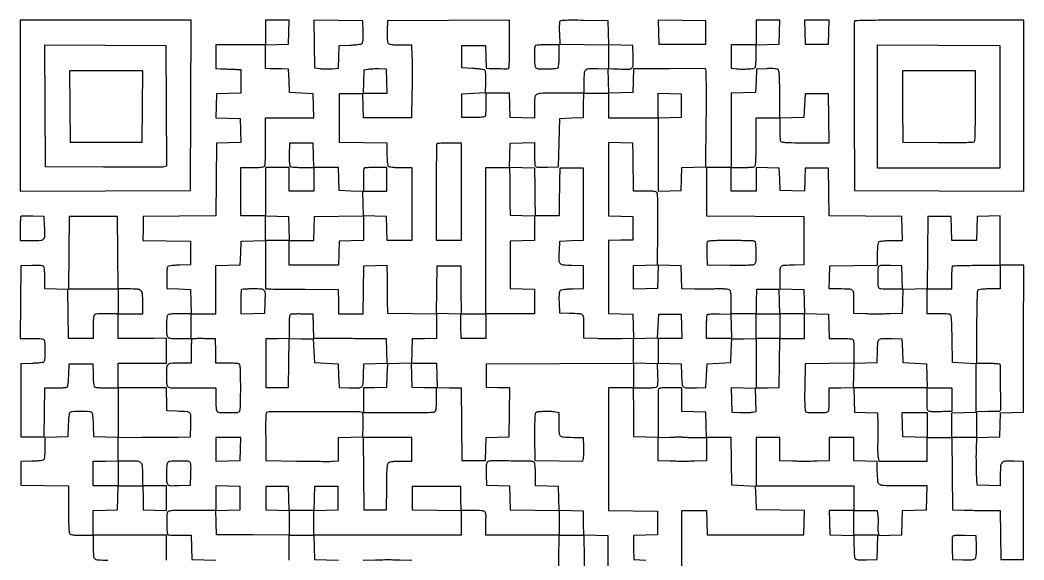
# Model space of a CAD drawing. Extents: x 179 to 1071, y 112 to 1107.
# Drawn here: x 179 to 1071, y 627 to 1107 of the extents above; entities that cross this region are included whole.
import ezdxf

# ---------------------------------------------------------------- set-up
doc = ezdxf.new("R2010")
doc.units = 0

msp = doc.modelspace()

# ---------------------------------------------------------------- linework, layer by layer
for points in [[(179, 1030.993714), (179, 954.987428), (254.75, 955.243714), (330.5, 955.5), (330.756286, 1031.25), (331.012572, 1107), (255.006286, 1107), (179, 1107)], [(746.215966, 1096.269987), (746.5, 1085.5), (767.5, 1085.5), (788.5, 1085.5), (788.5, 1096), (788.5, 1106.5), (767.215966, 1106.769987), (745.931931, 1107.039973)], [(876.216168, 1096.25), (876.5, 1085.5), (887, 1085.5), (897.5, 1085.5), (897.783832, 1096.25), (898.067663, 1107), (887, 1107), (875.932337, 1107)], [(223.235953, 1030.25), (223.5, 998.5), (255.5, 998.5), (287.5, 998.5), (287.764047, 1030.25), (288.028094, 1062), (255.5, 1062), (222.971906, 1062)], [(766.5, 1031), (766.5, 1020.5), (756.25, 1020.215017), (746, 1019.930034), (746, 1031), (746, 1042.069966), (756.25, 1041.784983), (766.5, 1041.5)], [(417.783832, 921.75), (418.067663, 911), (429, 911), (439.932337, 911), (440.216168, 921.75), (440.5, 932.5), (462.25, 932.769502), (484, 933.039005), (484, 922.053334), (484, 911.067663), (473.25, 910.783832), (462.5, 910.5), (462.216168, 899.75), (461.932337, 889), (439.966168, 889), (418, 889), (418, 900), (418, 911), (407.5, 911), (397, 911), (397, 922.034983), (397, 933.069966), (407.25, 932.784983), (417.5, 932.5)], [(854, 835), (854, 824), (843.5, 824), (833, 824), (833, 835), (833, 846), (843.5, 846), (854, 846)], [(985, 746.966168), (985, 735.932337), (974.25, 736.216168), (963.5, 736.5), (963.216168, 747.25), (962.932337, 758), (973.966168, 758), (985, 758)], [(353, 725.466168), (353, 714.932337), (363.75, 715.216168), (374.5, 715.5), (374.784983, 725.75), (375.069966, 736), (364.034983, 736), (353, 736)], [(266, 704.039854), (266, 693), (255, 693), (244, 693), (244, 703.889444), (244, 714.778889), (255, 714.929298), (266, 715.079707)]]:
    msp.add_lwpolyline(points, close=True)
for points in [[(767, 583.932337), (767, 627.466168), (767, 671), (777.966168, 671), (788.932337, 671), (789.216168, 660.25), (789.5, 649.5), (832.5, 649.5), (875.5, 649.5), (875.783629, 660.230014), (876.067258, 670.960029), (854.783629, 671.230014), (833.5, 671.5), (833, 682), (832.5, 692.5), (822, 693), (811.5, 693.5), (811.230112, 714.75), (810.960225, 736), (800.012863, 736), (789.065502, 736), (788.782751, 747.25), (788.5, 758.5), (777.75, 758.783832), (767, 759.067663), (767, 769.533832), (767, 780), (756.5, 780, 0.003245), (749.739893, 779.956124, 0.049382), (747.415738, 779.695515, 0.186914), (746.380484, 779.017381, 0.152227), (745.961632, 777.75, 0.004508), (745.948943, 776.170765, 0.000175), (745.956697, 770.349326, 0.000312), (745.972595, 763.458911, 0.00022), (745.99871, 755.715792), (746.074157, 735.931584), (735.287078, 736.215792), (724.5, 736.5), (724.230498, 758.25), (723.960995, 780), (733.730498, 780.015313, 0.00774), (737.566581, 780.080712, 0.010658), (741.008626, 780.266219, 0.007563), (743.85978, 780.524336, 0.1155), (744.788231, 780.847958, 0.19692), (745.395734, 781.705135, 0.033714), (745.721018, 783.717063, 0.023663), (745.861823, 786.804805, 0.006827), (745.788231, 791.582645), (745.5, 801.5), (734.75, 801.783832), (724, 802.067663), (724, 813), (724, 823.932337), (734.75, 824.216168), (745.5, 824.5), (746, 835), (746.5, 845.5), (756.5, 845.5), (766.5, 845.5), (766.783832, 834.75), (767.067663, 824), (756.533832, 824), (746, 824), (746, 813.034983), (746, 802.069966), (756.25, 801.784983), (766.5, 801.5), (766.784869, 791.2603, 0.013827), (767.218122, 783.45705, 0.200378), (768.466432, 781.051258, 0.174565), (771.13313, 780.074823, 0.010012), (780, 780.204946), (788.5, 780.5), (789, 791), (789.5, 801.5), (800, 802), (810.5, 802.5), (811, 813), (811.5, 823.5), (822.25, 823.783832), (833, 824.067663), (833, 801.998849), (833, 779.930034), (843.25, 780.215017), (853.5, 780.5), (853.769502, 802.25), (854.039005, 824), (865.019502, 824), (876, 824), (876, 835.033832), (876, 846.067663), (886.75, 845.783832), (897.5, 845.5), (897.783832, 834.75), (898.067663, 824), (907.452044, 824, -0.005972), (911.161644, 823.955693, -0.007852), (914.544413, 823.821697, -0.005942), (917.36267, 823.632085, -0.07196), (918.418213, 823.393011, -0.205063), (919.232207, 822.602242, -0.063154), (919.697251, 820.916741, -0.030411), (919.940377, 817.968078, -0.005366), (920, 812.412514), (920, 802.039005), (898.25, 801.769502), (876.5, 801.5), (876.22917, 780.571891, 0.002701), (876.150006, 770.071549, 0.012029), (876.285113, 763.908791, 0.012869), (876.572759, 759.904588, 0.230932), (877.22917, 758.837204, 0.133033), (879.24756, 758.210582, 0.006128), (886.5053, 758.034525, 0.007895), (893.627127, 758.061535, 0.086924), (896.418213, 758.606989, 0.20495), (897.232073, 759.397282, 0.063217), (897.697178, 761.080966, 0.030446), (897.940349, 764.026092, 0.005377), (898, 769.573157), (898, 779.932337), (908.75, 780.216168), (919.5, 780.5), (919.783481, 791.215387), (920.066961, 801.930773), (930.283481, 802.215387), (940.5, 802.5), (940.784869, 812.7397, -0.013827), (941.218122, 820.54295, -0.200378), (942.466432, 822.948742, -0.174565), (945.13313, 823.925177, -0.010012), (954, 823.795054), (962.5, 823.5), (963, 813), (963.5, 802.5), (974, 802), (984.5, 801.5), (984.783832, 790.75), (985.067663, 780), (952.5, 780), (919.932337, 780), (920.216168, 769.25), (920.5, 758.5), (930.75, 758.215017), (941, 757.930034), (941.125886, 748.215017, -0.002783), (941.158035, 743.865086, -0.001776), (941.149293, 738.807061, -0.001784), (941.105409, 733.848228, -0.003324), (941.028794, 729.830298, 0.007826), (940.993121, 726.285219, 0.008249), (941.070052, 722.802483, 0.007957), (941.233603, 719.804265, 0.036465), (941.482364, 718.080298), (942.158911, 715), (963.579455, 715), (985, 715), (985, 725.5), (985, 736), (995.986147, 736), (1006.972294, 736), (1007.236147, 703.75), (1007.5, 671.5), (1018, 671.296894, 0.001199), (1022.795761, 671.215634, 0.000692), (1028.567709, 671.139675, 0.000692), (1034.36156, 671.079464, 0.00116), (1039.230498, 671.046894), (1049.960995, 671), (1050.230498, 649.25), (1050.5, 627.5), (1060.5, 627.5), (1070.5, 627.5), (1070.5, 671), (1070.5, 714.5), (1062.259538, 714.790288, 0.017892), (1054.496248, 714.78589, 0.185202), (1051.606165, 713.555116, 0.184757), (1050.276771, 710.705833, 0.017791), (1050, 702.929833), (1050, 692.930034), (1039.75, 693.215017), (1029.5, 693.5), (1029, 704.385003, -0.00576), (1028.830876, 709.301933, -0.00352), (1028.739013, 715.107184, -0.003528), (1028.729074, 720.859818, -0.006256), (1028.813661, 725.600723), (1029.127322, 735.931439), (1039.313661, 736.21572), (1049.5, 736.5), (1049.783481, 747.215387), (1050.066961, 757.930773), (1060.283481, 758.215387), (1070.5, 758.5), (1070.757242, 823.75), (1071.014483, 889), (1060.507242, 889), (1050, 889), (1050, 911.034983), (1050, 933.069966), (1039.75, 932.784983), (1029.5, 932.5), (1029.216168, 921.75), (1028.932337, 911), (1018, 911), (1007.067663, 911), (1006.783832, 921.75), (1006.5, 932.5), (996, 932.5), (985.5, 932.5), (985.236191, 900.283692), (984.972383, 868.067383), (974.236191, 867.783692), (963.5, 867.5), (963.216795, 856.811779), (962.93359, 846.123557), (951.716795, 845.811779, -0.004068), (946.677607, 845.712734, -0.002554), (940.783996, 845.674961, -0.002563), (934.982164, 845.697145, -0.004684), (930.25, 845.783832), (920, 846.067663), (920, 856.4172, 0.013527), (919.786017, 864.325533, 0.202768), (918.601276, 866.751974, 0.171272), (915.946139, 867.803915, 0.009103), (906.715017, 867.986345), (897.930034, 868), (898.215017, 878.25), (898.5, 888.5), (919.75, 888.769888), (941, 889.039775), (941, 898.819888, -0.008721), (941.074341, 903.081752, -0.018496), (941.311349, 906.373826, -0.019373), (941.672136, 908.800435, -0.150894), (942.2, 909.8, -0.151095), (943.201559, 910.328414, -0.019308), (945.637701, 910.688986, -0.018432), (948.945271, 910.925781, -0.008652), (953.233832, 911), (963.067663, 911), (962.783832, 921.75), (962.5, 932.5), (930.269847, 932.763827), (898.039695, 933.027654), (897.769847, 954.263827), (897.5, 975.5), (887, 975.5), (876.5, 975.5), (876.214647, 965.216527), (875.929295, 954.933054), (865.214647, 955.216527), (854.5, 955.5), (854, 965.5), (853.5, 975.5), (843.25, 975.784983), (833, 976.069966), (833, 965.534983), (833, 955), (822, 955), (811, 955), (811, 965.5), (811, 976), (820.418213, 976, 0.005951), (824.140776, 976.044305, 0.007831), (827.534475, 976.178303, 0.005915), (830.361889, 976.367894, 0.07203), (831.418213, 976.606989, 0.258697), (832.303854, 977.662537, 0.030015), (832.724422, 980.835307, 0.015901), (832.950434, 986.485827, 0.002045), (833, 998.606989), (833, 1020), (843.5, 1020), (854, 1020), (854, 1010.581787, 0.005951), (854.044305, 1006.859224, 0.007831), (854.178303, 1003.465525, 0.005915), (854.367894, 1000.638111, 0.07203), (854.606989, 999.581787, 0.258752), (855.662869, 998.696053, 0.029979), (858.838399, 998.275555, 0.015887), (864.493684, 998.049558, 0.002042), (876.626491, 998), (898.039005, 998), (897.769502, 1019.75), (897.5, 1041.5), (887, 1041.5), (876.5, 1041.5), (876, 1031), (875.5, 1020.5), (864.75, 1020.216168), (854, 1019.932337), (854, 1040.843724, 0.002528), (853.944022, 1051.914003, 0.013757), (853.71845, 1057.90627, 0.020177), (853.329629, 1061.578533, 0.185132), (852.557845, 1062.951993, 0.128034), (851.457164, 1063.467541, 0.024617), (849.255435, 1063.764655, 0.020912), (846.24583, 1063.89443, 0.009524), (842.307845, 1063.824437), (833.5, 1063.5), (833, 1053), (832.5, 1042.5), (821.75, 1042.216168), (811, 1041.932337), (811, 1008.966168), (811, 976), (800, 976), (789, 976), (789, 954.510623), (789, 933.021245), (832.25, 932.760623), (875.5, 932.5), (875.5, 911), (875.5, 889.5), (867, 889.24922, 0.007682), (857.785959, 888.835612, 0.164575), (855.295781, 887.822336, 0.204468), (854.19408, 885.569019, 0.012844), (854, 878.01478), (854, 868.067663), (864.75, 867.783832), (875.5, 867.5), (875.783832, 856.75), (876.067663, 846), (865.067663, 846), (854.067663, 846), (853.783832, 856.75), (853.5, 867.5), (843.5, 867.5), (833.5, 867.5), (833.216168, 856.75), (832.932337, 846), (821.966168, 846), (811, 846), (811, 855.877555, 0.007147), (810.930358, 860.749761, 0.02543), (810.682744, 863.860395, 0.039205), (810.253013, 865.889956, 0.148847), (809.547873, 866.960269, 0.128362), (808.431988, 867.48206, 0.021674), (806.080126, 867.810436, 0.019363), (802.897828, 867.990953, 0.009234), (798.797873, 867.988795, -0.002485), (794.435669, 867.927616, -0.001255), (788.936839, 867.891638, -0.001247), (783.25648, 867.882895, -0.001855), (778.284983, 867.906082), (767.069966, 868), (766.784983, 878.25), (766.5, 888.5), (756.285365, 888.784593), (746.07073, 889.069185), (745.785365, 878.784593), (745.5, 868.5), (734.75, 868.216168), (724, 867.932337), (724, 878.432337), (724, 888.932337), (734.75, 889.216168), (745.5, 889.5), (745.759731, 920.885812, 0.002031), (745.821585, 935.563465, 0.006697), (745.693457, 945.240134, 0.00438), (745.447564, 952.184574, 0.163578), (744.887286, 953.635812, 0.157555), (743.867215, 954.283232, 0.032439), (741.747395, 954.686817, 0.023337), (738.58612, 954.929489, 0.007487), (733.877555, 955), (724, 955), (723.953106, 965.75, 0.001159), (723.920534, 970.626468, 0.000692), (723.860325, 976.426563, 0.000693), (723.784366, 982.202902, 0.001202), (723.703106, 987), (723.5, 997.5), (712.75, 997.783832), (702, 998.067663), (702, 965.567663), (702, 933.067663), (712.75, 932.783832), (723.5, 932.5), (723.5, 922), (723.5, 911.5), (712.75, 911.216168), (702, 910.932337), (702, 878.5), (702, 846.067663), (712.75, 845.783832), (723.5, 845.5), (723.783485, 834.784171), (724.06697, 824.068343), (713.783485, 823.784171, -0.004715), (709.002406, 823.697158, -0.002491), (703.069211, 823.674697, -0.002478), (696.996921, 823.712063, -0.003828), (691.75, 823.81054), (680, 824.121081), (680, 834.541488, 0.011706), (679.814048, 842.482718, 0.200324), (678.721607, 844.789794, 0.169613), (676.240319, 845.830436, 0.007898), (667, 846.24922), (658.5, 846.5), (658.215609, 856.099013, -0.007277), (658.145353, 860.762447, -0.02466), (658.293786, 863.801719, -0.036405), (658.639631, 865.805803, -0.159945), (659.269733, 866.808896, -0.130478), (660.244126, 867.259591, -0.01114), (662.989786, 867.678669, -0.01414), (666.338585, 868.01774, -0.010482), (670.054124, 868.209882), (679.5, 868.5), (679.5, 878.5), (679.5, 888.5), (669.2603, 888.784869, -0.013827), (661.45705, 889.218122, -0.200378), (659.051258, 890.466432, -0.174565), (658.074823, 893.13313, -0.010012), (658.204946, 902), (658.5, 910.5), (669, 911), (679.5, 911.5), (679.5, 943.5), (679.5, 975.5), (669, 975.5), (658.5, 975.5), (658.322108, 964.5, 0.000681), (658.248714, 959.544418, 0.000421), (658.17529, 953.720313, 0.000422), (658.112467, 947.967405, 0.00076), (658.072108, 943.25), (658, 933), (647.5, 933), (637, 933), (636.897627, 937.75, -0.002107), (636.84941, 940.53117, -0.000339), (636.781961, 945.951562, -0.000375), (636.711655, 952.334568, -0.000329), (636.647627, 959), (636.5, 975.5), (625.216504, 975.783064), (613.933007, 976.066129), (614.216504, 986.783064), (614.5, 997.5), (625.25, 997.783832), (636, 998.067663), (636.015313, 988.283832, 0.007729), (636.080711, 984.442256, 0.010646), (636.266219, 980.995583, 0.007548), (636.524324, 978.140491, 0.11554), (636.847958, 977.211769, 0.19692), (637.705135, 976.604266, 0.033714), (639.717063, 976.278982, 0.023663), (642.804805, 976.138177, 0.006827), (647.582645, 976.211769), (657.5, 976.5), (658, 998), (658.5, 1019.5), (669, 1020), (679.5, 1020.5), (679.783832, 1031.25), (680.067663, 1042), (691.033832, 1042), (702, 1042), (702, 1031), (702, 1020), (724, 1020), (746, 1020), (746, 987.465017), (746, 954.930034), (756.25, 955.215017), (766.5, 955.5), (766.784613, 965.716519), (767.069227, 975.933039), (777.784613, 976.216519), (788.5, 976.5), (788.777956, 1018, 0.00123), (788.846034, 1034.064129, 0.001898), (788.818021, 1047.95261, 0.000589), (788.733833, 1059.995768, 0.057592), (788.524029, 1061.689737), (787.992146, 1063.879474), (756.027768, 1063.729122), (724.063391, 1063.57877), (723.781695, 1053.039385), (723.5, 1042.5), (712.784171, 1042.216515), (702.068343, 1041.93303), (701.784171, 1052.626899), (701.5, 1063.320768), (692.53042, 1063.578052, 0.014472), (684.350928, 1063.575885, 0.18151), (681.537047, 1062.424757, 0.191699), (680.255579, 1059.73469, 0.016442), (680, 1051.964816), (680, 1042), (658.616631, 1042, 0.003523), (641.680619, 1041.880683, 0.130035), (637.990032, 1040.84851, 0.248245), (636.333663, 1038.163895, 0.016153), (636.013655, 1028.716168), (636, 1019.932337), (625.25, 1020.216168), (614.5, 1020.5), (614.216168, 1031.25), (613.932337, 1042), (603.466168, 1042), (593, 1042), (592.847686, 1032.75, -0.000742), (592.782125, 1029.097728, -0.000986), (592.711031, 1025.776562, -0.000695), (592.642052, 1022.991784, -0.009938), (592.596366, 1022, -0.279912), (592.056446, 1021.230382, -0.068249), (590.500094, 1020.788076, -0.030202), (587.608937, 1020.555645, -0.004959), (581.998681, 1020.5), (571.5, 1020.5), (571.5, 1031), (571.5, 1041.5), (582, 1042), (592.5, 1042.5), (592.789648, 1051.910352, 0.009052), (592.840268, 1055.906317, 0.017612), (592.710631, 1059.093133, 0.016788), (592.446066, 1061.500693, 0.161989), (591.991548, 1062.408452, 0.150833), (591.136984, 1062.859873, 0.010075), (588.373393, 1063.324107, 0.013797), (584.997628, 1063.726659, 0.009853), (581.2019, 1063.9981), (571.5, 1064.5), (571.5, 1074.5), (571.5, 1084.5), (581.979753, 1084.5), (592.459506, 1084.5), (592.814979, 1074.5, 0.001568), (592.963794, 1070.653489, 0.002545), (593.117145, 1067.385831, 0.000385), (593.269928, 1064.492456, 0.18364), (593.344455, 1064.324104, 0.193866), (593.741942, 1064.152371, 0.000246), (602.515085, 1063.938682, 0.001168), (610.632028, 1063.763939, 0.032499), (612.75, 1063.86098, 0.352847), (613.409425, 1064.52541, 0.011381), (613.733855, 1068.549927, 0.011857), (613.944909, 1074.761302, 0.002563), (614, 1085.508612), (614, 1107.017225), (559.75, 1106.758612), (505.5, 1106.5), (505.211141, 1097.149285, 0.009044), (505.15859, 1093.042317, 0.018924), (505.296386, 1089.849829, 0.020746), (505.587315, 1087.486141, 0.132968), (506.083586, 1086.399285, 0.153918), (507.123107, 1085.729117, 0.035195), (509.199625, 1085.315031, 0.02424), (512.331448, 1085.070248, 0.007383), (517.088613, 1085), (526.932337, 1085), (527.216168, 1074.25, -0.005064), (527.306889, 1068.674174, -0.001561), (527.332264, 1060.26875, -0.001561), (527.301929, 1050.865523, -0.001714), (527.212814, 1041.75), (526.925628, 1020), (505.496646, 1020), (484.067663, 1020), (483.783832, 1030.75), (483.5, 1041.5), (473, 1041.5), (462.5, 1041.5), (462.5, 1020), (462.5, 998.5), (483.75, 998.230112), (505, 997.960225), (505, 988.180112, 0.008721), (505.074341, 983.918248, 0.018496), (505.311349, 980.626174, 0.019373), (505.672136, 978.199565, 0.150894), (506.2, 977.2, 0.150969), (507.200304, 976.671932, 0.019349), (509.630442, 976.311224, 0.018472), (512.928253, 976.074295, 0.008695), (517.2, 976), (527, 976), (527, 943.5), (527, 911), (516.033832, 911), (505.067663, 911), (504.783832, 921.75), (504.5, 932.5), (494.283481, 932.784613), (484.066961, 933.069227), (483.783481, 943.784613), (483.5, 954.5), (473, 955), (462.5, 955.5), (462.215017, 965.75), (461.930034, 976), (450.998849, 976), (440.067663, 976), (439.783832, 986.75), (439.5, 997.5), (429, 997.5), (418.5, 997.5), (418.211769, 987.582645, 0.006827), (418.138177, 982.804805, 0.023663), (418.278982, 979.717063, 0.033714), (418.604266, 977.705135, 0.19692), (419.211769, 976.847958, 0.115445), (420.139851, 976.524351, 0.007585), (422.985645, 976.266219, 0.010675), (426.421391, 976.080714, 0.007755), (430.25, 976.015313), (440, 976), (440, 965.5), (440, 955), (429, 955), (418, 955), (418, 965.5), (418, 976), (407.5, 976), (397, 976), (397, 954.5), (397, 933), (386, 933), (375, 933), (375, 954.5), (375, 976), (385.393011, 976, 0.004973), (391.189863, 976.057652, 0.033632), (394.047289, 976.307247, 0.078579), (395.629862, 976.816287, 0.186196), (396.446009, 977.719899, 0.072938), (396.700008, 978.851551, 0.006692), (396.87834, 981.734044, 0.008533), (396.986822, 985.194514, 0.006585), (396.990985, 988.969899, -0.001541), (396.951255, 993.391316, -0.000823), (396.927974, 998.858345, -0.000819), (396.922525, 1004.441095, -0.001277), (396.937986, 1009.25), (397, 1020), (418.533832, 1020), (440.067663, 1020), (439.783832, 1030.75), (439.5, 1041.5), (429, 1042), (418.5, 1042.5), (418, 1053), (417.5, 1063.5), (411.5, 1063.562334, -0.002006), (408.89198, 1063.599892, -0.001494), (406.014062, 1063.661485, -0.001509), (403.30061, 1063.735862, -0.003426), (401.25, 1063.812334), (397, 1064), (397, 1074.465017), (397, 1084.930034), (407.25, 1085.215017), (417.5, 1085.5), (417.783832, 1096.25), (418.067663, 1107), (407.533832, 1107), (397, 1107), (397, 1096), (397, 1085), (375, 1085), (353, 1085), (353, 1074.5), (353, 1064), (357.25, 1063.788296, 0.001158), (359.167431, 1063.697233, 0.000711), (361.426562, 1063.598404, 0.000713), (363.661971, 1063.50699, 0.001274), (365.5, 1063.439142, -0.001185), (367.232676, 1063.375491, -0.000899), (369.132812, 1063.297757, -0.000908), (370.915713, 1063.218363, -0.00212), (372.25, 1063.150846), (375, 1063), (375, 1052.533832), (375, 1042.067663), (364.25, 1041.783832), (353.5, 1041.5), (353.216515, 1030.784171), (352.93303, 1020.068343), (363.716515, 1019.784171), (374.5, 1019.5), (374.783485, 1008.784171), (375.06697, 998.068343), (364.283485, 997.784171), (353.5, 997.5), (353.236165, 965.263835), (352.97233, 933.02767), (320.736165, 932.763835), (288.5, 932.5), (288.216371, 921.769986), (287.932742, 911.039971), (309.216371, 910.769986), (330.5, 910.5), (330.5, 900), (330.5, 889.5), (321.054124, 889.209882, 0.009872), (317.344222, 889.022568, 0.013478), (314.012996, 888.697932, 0.010272), (311.278232, 888.29958, 0.132654), (310.348748, 887.874472, 0.165771), (309.775651, 886.938715, 0.029529), (309.440097, 884.884549, 0.022993), (309.270289, 881.903576, 0.008333), (309.294624, 877.66459), (309.5, 868.5), (320, 868), (330.5, 867.5), (330.783832, 856.75), (331.067663, 846), (321.233832, 846, 0.008652), (316.945271, 845.925781, 0.018432), (313.637701, 845.688986, 0.019308), (311.201559, 845.328414, 0.151095), (310.2, 844.8, 0.180438), (309.359131, 842.958582, 0.010157), (309.033618, 836.583513, 0.015809), (309.039417, 830.235482, 0.05739), (309.630286, 826.25, 0.133542), (310.365943, 824.986773, 0.144985), (311.618562, 824.318691, 0.046747), (314.088289, 824.049468, 0.003789), (320.616631, 824), (331, 824), (331, 835), (331, 846), (342, 846), (353, 846), (353, 867.466168), (353, 888.932337), (363.75, 889.216168), (374.5, 889.5), (375, 900), (375.5, 910.5), (386.25, 910.783832), (397, 911.067663), (397, 889.533832), (397, 868), (399.75, 867.965207, 0.001192), (401.734341, 867.944832, 0.000033), (410.357812, 867.877417, 0.000068), (420.497179, 867.80019, 0.000046), (432, 867.715207), (461.5, 867.5), (461.783832, 856.75), (462.067663, 846), (473.013944, 846), (483.960225, 846), (484.230112, 867.25), (484.5, 888.5), (494.75, 888.784983), (505, 889.069966), (505.074274, 878.284983, 0.00076), (505.11538, 873.395009, 0.000455), (505.178349, 867.583714, 0.000455), (505.251555, 861.799492, 0.000792), (505.324274, 857), (505.5, 846.5), (527.25, 846.230498), (549, 845.960995), (549, 835.014329), (549, 824.067663), (538.25, 823.783832), (527.5, 823.5), (527.216508, 812.783492), (526.933016, 802.066984), (516.216508, 801.783492), (505.5, 801.5), (505, 791), (504.5, 780.5), (494.25, 780.215017), (484, 779.930034), (484, 769.035395), (484, 758.140755), (514.934127, 758.076485, 0.001824), (526.903696, 758.095286, 0.002823), (537.241329, 758.207602, 0.000878), (546.197875, 758.371216, 0.086814), (547.434127, 758.613096, 0.207165), (548.237703, 759.400067, 0.061421), (548.697709, 761.09781, 0.030061), (548.940114, 764.054352, 0.005426), (549, 769.573157), (549, 779.932337), (538.25, 780.216168), (527.5, 780.5), (527.216168, 791.25), (526.932337, 802), (537.932337, 802), (548.932337, 802), (549.216168, 791.25), (549.5, 780.5), (560.236191, 780.216308), (570.972383, 779.932617), (571.236191, 747.716308), (571.5, 715.5), (582, 715.5), (592.5, 715.5), (592.784601, 725.715399), (593.069202, 735.930798), (603.284601, 736.215399), (613.5, 736.5), (613.769404, 758.214803), (614.038809, 779.929605), (603.769404, 780.214803), (593.5, 780.5), (593.5, 791), (593.5, 801.5), (658.75, 801.757242), (724, 802.014483), (724, 791.007242), (724, 780), (713, 780), (702, 780), (702, 725.519502), (702, 671.039005), (723.75, 670.769502), (745.5, 670.5), (745.5, 660), (745.5, 649.5), (734.716515, 649.215829), (723.93303, 648.931657), (724.216515, 638.215829), (724.5, 627.5), (735, 627)], [(309, 627), (309, 638), (309, 649), (276.5, 649), (244, 649), (244, 659.966168), (244, 670.932337), (254.75, 671.216168), (265.5, 671.5), (265.783832, 682.25), (266.067663, 693), (277, 693), (287.932337, 693), (288.216168, 682.25), (288.5, 671.5), (298.75, 671.215017), (309, 670.930034), (309, 681.965017), (309, 693), (298.5, 693), (288, 693), (288, 702.964816, 0.0177), (287.725392, 710.719525, 0.189883), (286.393275, 713.50496, 0.174589), (283.463935, 714.756305, 0.014506), (275.065741, 715), (266, 715), (266, 725.5), (266, 736), (287.25, 736.072108, 0.000577), (296.192378, 736.112764, 0.000513), (305.489062, 736.17529, 0.000515), (313.850541, 736.248715, 0.00159), (319.5, 736.322108), (330.5, 736.5), (330.783553, 747.222527, 0.010992), (330.820152, 755.43543, 0.202285), (329.787687, 757.767985, 0.175254), (327.337791, 758.826727, 0.00786), (318, 759.24922), (309.5, 759.5), (309.395178, 764.5, 0.000547), (309.344591, 766.793283, 0.000309), (309.278501, 769.573437, 0.000308), (309.208383, 772.377327, 0.000507), (309.145178, 774.75), (309, 780), (287.5, 780), (266, 780), (266, 791), (266, 802), (287.5, 802), (309, 802), (309, 813.074508), (309, 824.149017), (297.75, 823.990942, -0.001625), (292.698044, 823.936374, -0.001022), (286.79375, 823.90385, -0.001025), (280.984362, 823.89563, -0.001879), (276.25, 823.916434), (266, 824), (266, 835), (266, 846), (277, 846), (288, 846), (288, 855.964816, 0.017687), (287.725623, 863.718917, 0.189758), (286.39446, 866.504461, 0.174694), (283.467177, 867.756075, 0.014538), (275.079595, 868), (266.027706, 868), (265.763853, 900.25), (265.5, 932.5), (244, 932.5), (222.5, 932.5), (222.265049, 900.25), (222.030097, 868), (244.015049, 868), (266, 868), (266, 857), (266, 846), (256.581787, 846, 0.005951), (252.859224, 845.955695, 0.007831), (249.465525, 845.821697, 0.005915), (246.638111, 845.632106, 0.07203), (245.581787, 845.393011, 0.205218), (244.76761, 844.601595, 0.063068), (244.30265, 842.913621, 0.030363), (244.059586, 839.960143, 0.005351), (244, 834.393011), (244, 824), (233.019502, 824), (222.039005, 824), (221.769502, 845.75), (221.5, 867.5), (211.25, 867.784983), (201, 868.069966), (200.984687, 877.284983, 0.008197), (200.919252, 880.90856, 0.011165), (200.733781, 884.171507, 0.008199), (200.475198, 886.870716, 0.113855), (200.152042, 887.788231, 0.19692), (199.294865, 888.395734, 0.033714), (197.282937, 888.721018, 0.023663), (194.195195, 888.861823, 0.006827), (189.417355, 888.788231), (179.5, 888.5), (179.236147, 856.25), (178.972294, 824), (189.379158, 824, -0.005341), (194.954507, 823.940441, -0.030329), (197.911404, 823.69742, -0.063007), (199.601136, 823.232519, -0.205328), (200.393011, 822.418213, -0.086776), (200.930564, 819.671867, -0.00757), (200.96647, 812.537009, -0.005816), (200.8082, 805.257853, -0.13398), (200.199653, 803.288805, -0.199883), (199.411, 802.737468, -0.01918), (197.055937, 802.315749, -0.019108), (193.800174, 801.987032, -0.00836), (189.464966, 801.788805), (179.5, 801.5), (179.5, 769), (179.5, 736.5), (190, 736.5), (200.5, 736.5), (200.769502, 758.25), (201.039005, 780), (210.269502, 780.015313, 0.007714), (213.893516, 780.077242, 0.010632), (217.14433, 780.252233, 0.007525), (219.837292, 780.495505, 0.115757), (220.711195, 780.800347, 0.199883), (221.262532, 781.589, 0.01918), (221.684251, 783.944063, 0.019108), (222.012968, 787.199826, 0.00836), (222.211195, 791.535034), (222.5, 801.5), (233, 801.5), (243.5, 801.5), (243.788805, 791.535034, 0.00836), (243.987032, 787.199826, 0.019108), (244.315749, 783.944063, 0.01918), (244.737468, 781.589, 0.199883), (245.288805, 780.800347, 0.117226), (246.172107, 780.495095, 0.006962), (249.008274, 780.252233, 0.010173), (252.426877, 780.077211, 0.007309), (256.25, 780.015313), (266, 780), (266, 757.966168), (266, 735.932337), (255.25, 736.216168), (244.5, 736.5), (244.212654, 746.964064, 0.007781), (244.01506, 751.554841, 0.018541), (243.68903, 754.952903, 0.018631), (243.269945, 757.394503, 0.202046), (242.712654, 758.198752, 0.135859), (240.568984, 758.852575, 0.006494), (233, 758.950884, 0.006494), (225.431016, 758.852575, 0.135859), (223.287346, 758.198752, 0.202046), (222.730055, 757.394503, 0.018631), (222.31097, 754.952903, 0.018541), (221.98494, 751.554841, 0.007781), (221.787346, 746.964064), (221.5, 736.5), (211.25, 736.215017), (201, 735.930034), (200.984687, 726.715017, -0.007727), (200.922757, 723.096937, -0.010646), (200.747767, 719.851123, -0.007543), (200.504482, 717.162416, -0.115711), (200.199653, 716.288805, -0.199883), (199.411, 715.737468, -0.01918), (197.055937, 715.315749, -0.019108), (193.800174, 714.987032, -0.00836), (189.464966, 714.788805), (179.5, 714.5), (179.5, 704), (179.5, 693.5), (200.75, 693.230112), (222, 692.960225), (222, 672.180112, 0.003173), (222.062079, 662.397065, 0.010463), (222.278874, 655.950316, 0.009342), (222.608143, 651.461593, 0.175131), (223.2, 650.2, 0.150969), (224.200304, 649.671932, 0.019349), (226.630442, 649.311224, 0.018472), (229.928253, 649.074295, 0.008695), (234.2, 649), (244, 649), (244, 638.519052, 0.011573), (244.184972, 630.528292, 0.199796), (245.27627, 628.214363, 0.170244), (247.756564, 627.170229, 0.007926), (257, 626.75078)], [(701.5, 606.5), (701.5, 627.5), (701.5, 648.5), (690.783492, 648.783492), (680.066984, 649.066984), (679.783492, 659.783492), (679.5, 670.5), (668.783492, 670.783492), (658.066984, 671.066984), (657.783492, 681.783492), (657.5, 692.5), (647.25, 692.784983), (637, 693.069966), (637, 702.834983, 0.00874), (636.925625, 707.089346, 0.018513), (636.688556, 710.377065, 0.019392), (636.327709, 712.800997, 0.150838), (635.8, 713.8, 0.194662), (633.477303, 714.784439, 0.001976), (615.289334, 715.01028, 0.002505), (597.37039, 715.072179, 0.141895), (594.211769, 714.152042, 0.19692), (593.604266, 713.294865, 0.033714), (593.278982, 711.282937, 0.023663), (593.138177, 708.195195, 0.006827), (593.211769, 703.417355), (593.5, 693.5), (603.716519, 693.215387), (613.933039, 692.930773), (614.216519, 682.215387), (614.5, 671.5), (636.25, 671.230498), (658, 670.960995), (658, 659.980498), (658, 649), (625.5, 649), (593, 649), (592.894037, 655.25, -0.003194), (592.866643, 657.843143, -0.003086), (592.871885, 660.466325, -0.00305), (592.904843, 662.775747, -0.011301), (592.967422, 664.231105, 0.047276), (592.852227, 668.214865, 0.232943), (591.653855, 670.039532, 0.123307), (588.915489, 670.846509, 0.010302), (581.466444, 671), (571.067663, 671), (570.783832, 681.75), (570.5, 692.5), (549, 692.5), (527.5, 692.5), (527.5, 682), (527.5, 671.5), (549.25, 671.230498), (571, 670.960995), (571, 659.980498), (571, 649), (505.5, 649), (440, 649), (440, 659.966168), (440, 670.932337), (450.75, 671.216168), (461.5, 671.5), (461.5, 682), (461.5, 692.5), (451, 692.5), (440.5, 692.5), (440.216168, 681.75), (439.932337, 671), (429, 671), (418.067663, 671), (417.783832, 681.75), (417.5, 692.5), (407.5, 692.5), (397.5, 692.5), (397.5, 682), (397.5, 671.5), (407.75, 671.215017), (418, 670.930034), (418, 659.951164), (418, 648.972294), (385.75, 649.236147), (353.5, 649.5), (353.216515, 660.215829), (352.93303, 670.931657), (363.716515, 671.215829), (374.5, 671.5), (374.5, 682), (374.5, 692.5), (363.75, 692.783832), (353, 693.067663), (353, 682.033832), (353, 671), (331.519052, 671, 0.001319), (317.206595, 670.962246, 0.024217), (312.668196, 670.718297, 0.09833), (310.548997, 670.067031, 0.22072), (309.564029, 668.75, 0.052474), (309.322294, 666.407041, 0.003242), (309.382006, 659.402264, 0.003708), (309.537487, 652.46968, 0.042166), (309.849214, 649.75, 0.332156), (310.185313, 649.448606, 0.004776), (313.030144, 649.220312, 0.010918), (316.442778, 649.054024, 0.006713), (320.466168, 649), (330.932337, 649), (331.216168, 638.25), (331.5, 627.5), (342.284606, 627.215817), (353.069211, 626.931635)], [(483.931425, 626.873982), (494.865819, 627.186991, -0.004478), (499.820431, 627.284418, -0.002692), (505.701954, 627.315717, -0.002695), (511.551699, 627.283826, -0.004701), (516.400107, 627.185662), (527, 626.871323)]]:
    msp.add_lwpolyline(points, format="xyb")
for points in [[(440.230055, 1085.769558), (440.5, 1064.5), (445.5, 1063.896834, 0.017838), (447.825331, 1063.700154, 0.009515), (450.710477, 1063.614497, 0.00946), (453.66387, 1063.638917, 0.014538), (456.216517, 1063.782687), (461.933034, 1064.271705), (462.216517, 1074.385853), (462.5, 1084.5), (471.945876, 1084.790118, 0.010482), (475.661415, 1084.98226, 0.01414), (479.010214, 1085.321331, 0.01114), (481.755874, 1085.740409, 0.130478), (482.730267, 1086.191104, 0.159945), (483.360369, 1087.194197, 0.036405), (483.706214, 1089.198281, 0.02466), (483.854647, 1092.237553, 0.007277), (483.784391, 1096.900987), (483.5, 1106.5), (461.730055, 1106.769558), (439.960111, 1107.039116)], [(658.436432, 1105.69494, 0.081377), (658.244472, 1104.767103, 0.005152), (658.157067, 1101.976464, 0.007464), (658.136743, 1098.63317, 0.005474), (658.210159, 1094.924983), (658.5, 1085.5), (680.25, 1085.230498), (702, 1084.960995), (702, 1074.480498), (702, 1064), (705.75, 1063.821362, 0.004715), (719.062448, 1063.312972, 0.140473), (722.293887, 1064.1394, 0.254288), (723.715604, 1066.493653, 0.018317), (723.783598, 1074.375418), (723.5, 1084.5), (712.783492, 1084.783492), (702.066984, 1085.066984), (701.783492, 1095.783492), (701.5, 1106.5), (680.226273, 1106.769957, 0.002397), (669.096014, 1106.857837, 0.0131), (663.0794, 1106.718847, 0.01632), (659.363561, 1106.413716, 0.279403)], [(833, 1096), (833, 1085), (822, 1085), (811, 1085), (811, 1074.639291), (811, 1064.278582), (815.75, 1063.734642, 0.026008), (819.729532, 1063.48754, 0.014135), (824.629032, 1063.577009, 0.012577), (829.239962, 1063.908088, 0.063611), (831.75, 1064.479623, 0.250918), (832.343374, 1065.145108, 0.02938), (832.707294, 1067.170877, 0.022765), (832.934636, 1070.259025, 0.006991), (833, 1074.933632), (833, 1084.930034), (843.25, 1085.215017), (853.5, 1085.5), (853.783832, 1096.25), (854.067663, 1107), (843.533832, 1107), (833, 1107)], [(920.460009, 1105.75, 0.090591), (920.266358, 1104.709509, 0.000109), (920.198937, 1082.982812, 0.000984), (920.176611, 1058.652573, 0.000605), (920.241394, 1030), (920.5, 955.5), (995.75, 955.243674), (1071, 954.987348), (1071, 1030.993674), (1071, 1107), (995.968615, 1107, 0.000668), (957.448289, 1106.948566, 0.003471), (936.19131, 1106.744245, 0.001205), (921.475143, 1106.465155, 0.305157)], [(308.758677, 1030.77123), (309.017354, 977.04246), (306.758677, 976.494347, -0.057902), (304.987826, 976.276519, -0.000418), (290.035361, 976.188577, -0.001589), (272.903102, 976.156579, -0.001017), (253, 976.223117), (201.5, 976.5), (201.241383, 1030.758691), (200.982767, 1085.017383), (254.741383, 1084.758691), (308.5, 1084.5)], [(636.671954, 1084.25, 0.132147), (636.101935, 1082.220365, 0.005787), (636.106026, 1074.805304, 0.006367), (636.288935, 1067.44886, 0.113941), (636.903192, 1065.180888, 0.145023), (637.815393, 1064.257741, 0.086423), (639.287793, 1063.751913, 0.038847), (641.826051, 1063.546282, 0.006096), (646.847184, 1063.591524, 0.006657), (650.370246, 1063.713168, 0.009303), (653.514793, 1063.922377, 0.006185), (656.128555, 1064.177785, 0.111407), (656.91927, 1064.450106, 0.218477), (657.38194, 1065.14558, 0.013829), (657.706024, 1067.640454, 0.016822), (657.929185, 1070.922985, 0.00856), (658, 1075.059017), (658, 1085), (647.559017, 1085, 0.006717), (643.524882, 1084.945803, 0.010479), (640.054037, 1084.779687, 0.004957), (637.150045, 1084.550685, 0.24091)], [(1049.5, 1030), (1049.5, 975.5), (995.211905, 975.5), (940.92381, 975.5), (940.942857, 1025.75, -0.000032), (940.951538, 1045.331386, -0.000047), (940.961905, 1062.563467, -0.000022), (940.972765, 1077.239555, -0.00086), (940.980952, 1080.508612), (941, 1085.017225), (995.25, 1084.758612), (1049.5, 1084.5)], [(488, 1063.113012), (484.5, 1062.5), (484.215017, 1052.25), (483.930034, 1042), (494.498849, 1042), (505.067663, 1042), (504.783832, 1052.75), (504.5, 1063.5), (498, 1063.613012, 0.009001), (495.254772, 1063.61132, 0.007835), (492.38125, 1063.512754, 0.007904), (489.784292, 1063.341715, 0.022957)], [(963.235953, 1030.25), (963.5, 998.5), (994.93202, 998.235498, 0.001697), (1010.901959, 998.155315, 0.00816), (1019.995146, 998.288929, 0.006635), (1026.009704, 998.555446, 0.241447), (1027.166708, 999.235498, 0.134731), (1027.492293, 1000.296498, 0.001088), (1027.738089, 1009.161365, 0.003824), (1027.920853, 1019.372002, 0.002438), (1027.984687, 1031.25), (1028, 1062), (995.485953, 1062), (962.971906, 1062)], [(571, 954.5), (571, 911), (560, 911), (549, 911), (549, 953.833333, -0.001457), (549.048, 970.303359, -0.002374), (549.195833, 984.280208, -0.000321), (549.393998, 996.69021, -0.194599), (549.666667, 997.333333, -0.178563), (550.245497, 997.600197, -0.004516), (553.172917, 997.804167, -0.009111), (556.658388, 997.951724, -0.006022), (560.666667, 998), (571, 998)], [(484.666667, 975.333333, 0.177413), (484.400114, 974.758552, 0.004912), (484.195833, 971.973958, 0.009526), (484.048294, 968.649913, 0.006327), (484, 964.833333), (484, 955), (494.5, 955), (505, 955), (505, 965.5), (505, 976), (495.166667, 976, 0.006327), (491.350087, 975.951706, 0.009526), (488.026042, 975.804167, 0.004912), (485.241448, 975.599886, 0.177413)], [(614.074274, 965.25, 0.00076), (614.115378, 960.373532, 0.000454), (614.178349, 954.573437, 0.000454), (614.251555, 948.797094, 0.000788), (614.324274, 944), (614.5, 933.5), (625.25, 933.216168), (636, 932.932337), (636, 922), (636, 911.067663), (625.25, 910.783832), (614.5, 910.5), (614.5, 889.5), (614.5, 868.5), (625.25, 868.216168), (636, 867.932337), (636, 856.966168), (636, 846), (614.5, 846), (593, 846), (592.913952, 839.75, 0.000881), (592.881058, 837.01015, 0.000627), (592.853467, 833.940625, 0.000633), (592.834531, 831.012592, 0.001352), (592.82888, 828.75), (592.829856, 824), (581.94876, 824), (571.067663, 824), (570.783832, 834.75), (570.5, 845.5), (559.730211, 845.784032), (548.960423, 846.068065), (549.230211, 867.284032), (549.5, 888.5), (560, 888.5), (570.5, 888.5), (570.769888, 867.25), (571.039775, 846), (581.975104, 846), (592.910432, 846), (592.906442, 900.75, -0.000083), (592.908476, 922.466326, -0.000107), (592.917951, 942.428125, -0.000082), (592.932211, 959.163374, -0.000936), (592.951226, 965.75), (593, 976), (603.5, 976), (614, 976)], [(179.699448, 932.366114, 0.177451), (179.419778, 931.762931, 0.004898), (179.205463, 928.836713, 0.009512), (179.050668, 925.343898, 0.006317), (179, 921.333333), (179, 911), (189.480948, 911, 0.01319), (197.50249, 911.211645, 0.203196), (199.933469, 912.397028, 0.179688), (200.928151, 915.034911, 0.009927), (200.795054, 924), (200.5, 932.5), (190.449448, 932.782781, 0.006672), (186.547259, 932.840477, 0.010046), (183.145783, 932.777033, 0.005301), (180.300668, 932.636532, 0.183378)], [(789.428774, 909.674983, 0.081654), (789.239658, 908.758353, 0.005045), (789.154817, 905.970602, 0.007376), (789.136178, 902.631743, 0.005394), (789.210159, 898.924983), (789.5, 889.5), (809.87212, 889.228906, 0.003345), (819.276081, 889.166681, 0.010005), (825.705807, 889.29582, 0.008655), (830.27761, 889.558532, 0.155745), (831.62212, 890.10135, 0.20827), (832.939299, 892.711166, 0.016697), (833.123449, 900.598946, 0.014919), (832.807543, 908.515472, 0.291529), (831.418213, 910.393011, 0.08283), (830.223896, 910.636509, 0.001914), (824.440881, 910.821697, 0.00421), (817.64607, 910.955998, 0.002835), (809.886828, 911, 0.002729), (799.689397, 910.944342, 0.013441), (793.942441, 910.727024, 0.015824), (790.322147, 910.377222, 0.275795)], [(941.616658, 887.28412, 0.066057), (941.18516, 884.641703, 0.007332), (941.091514, 878.514372, 0.007319), (941.177431, 872.386325, 0.066314), (941.605829, 869.75, 0.195467), (942.353995, 868.824034, 0.087049), (943.863695, 868.304429, 0.034777), (946.67432, 868.055626, 0.004692), (952.602371, 868), (963.069966, 868), (962.784983, 878.25), (962.5, 888.5), (952.328217, 888.78412, 0.004493), (946.431624, 888.895814, 0.037289), (943.763198, 888.723226, 0.100198), (942.352091, 888.225872, 0.18673)], [(1050, 878.5), (1050, 868), (1040.7, 868, 0.009379), (1036.676508, 867.924518, 0.019071), (1033.522984, 867.685484, 0.019949), (1031.181224, 867.322729, 0.149044), (1030.2, 866.8, 0.184183), (1029.579935, 865.415652, 0.005121), (1029.268868, 858.743868, 0.007192), (1029.058176, 849.152464, 0.001895), (1029, 833.8), (1029, 802), (1038.940983, 802, -0.008829), (1042.7927, 801.93198, -0.013434), (1046.132353, 801.724043, -0.007995), (1048.877933, 801.434581, -0.227874), (1049.462565, 801.06057, -0.137514), (1049.921423, 799.466407, -0.000514), (1050.036344, 780.047166, -0.000379), (1050.117392, 760.426812, -0.199789), (1049.666583, 759.333249, -0.186791), (1049.314009, 759.177458, -0.001734), (1046.416773, 759.051988, -0.005546), (1043.056756, 758.955459, -0.003521), (1039.141644, 758.914008), (1029, 758.878061), (1029, 747.439031), (1029, 736), (1018, 736), (1007, 736), (1007, 746.966168), (1007, 757.932337), (1017.75, 758.216168), (1028.5, 758.5), (1028.5, 780), (1028.5, 801.5), (1018, 802), (1007.5, 802.5), (1007.229091, 823.453905, 0.003025), (1007.039141, 833.461676, 0.01097), (1006.740282, 839.820243, 0.009456), (1006.35659, 844.178296, 0.228384), (1005.729091, 845.188593, 0.116808), (1004.835301, 845.498111, 0.007107), (1001.996983, 845.744518, 0.010291), (998.574396, 845.921976, 0.007413), (994.75, 845.984687), (985, 846), (985, 857), (985, 868), (996, 868), (1007, 868), (1007, 877.833333, -0.006327), (1007.048294, 881.649913, -0.009526), (1007.195833, 884.973958, -0.004912), (1007.400114, 887.758552, -0.177413), (1007.666667, 888.333333, -0.189545), (1008.287675, 888.603799, -0.001277), (1014.257292, 888.804167, -0.004756), (1021.132422, 888.951903, -0.002993), (1029.166667, 889), (1050, 889)], [(375.666667, 867.333333, 0.178637), (375.399783, 866.754242, 0.004491), (375.195833, 863.817145, 0.009085), (375.048275, 860.320751, 0.006002), (375, 856.299502), (375, 845.932337), (385.75, 846.216168), (396.5, 846.5), (396.795054, 855, 0.009626), (396.932798, 863.916466, 0.172284), (395.978172, 866.572651, 0.209042), (393.626, 867.774609, 0.015066), (386.147615, 868, 0.006339), (382.338339, 867.951706, 0.009542), (379.020445, 867.804167, 0.004928), (376.241287, 867.599873, 0.177367)], [(419.25, 845.355184, 0.242372), (418.655435, 844.648917, 0.027512), (418.292668, 842.52481, 0.021805), (418.06542, 839.308621, 0.006734), (418, 834.45165), (418, 824.069966), (407.75, 823.784983), (397.5, 823.5), (397.5, 802), (397.5, 780.5), (407.5, 780.5), (417.5, 780.5), (417.769596, 802.283633), (418.039192, 824.067266), (428.769596, 823.783633), (439.5, 823.5), (440, 813), (440.5, 802.5), (451, 802), (461.5, 801.5), (462, 791), (462.5, 780.5), (471, 780.204946, 0.010012), (479.86687, 780.074823, 0.174565), (482.533568, 781.051258, 0.200378), (483.781878, 783.45705, 0.013827), (484.215131, 791.2603), (484.5, 801.5), (494.783473, 801.785353), (505.066946, 802.070705), (504.783473, 812.785353), (504.5, 823.5), (483, 823.705814, 0.000238), (473.98268, 823.78785, 0.000216), (464.667751, 823.86415, 0.000216), (456.331942, 823.925242, 0.000694), (450.783832, 823.955814), (440.067663, 824), (439.783832, 834.75), (439.5, 845.5), (430, 845.688517, 0.005334), (426.26986, 845.722736, 0.007376), (422.923437, 845.668364, 0.004885), (420.128197, 845.554344, 0.086451)], [(810.783832, 834.75), (811.067663, 824), (800.033832, 824), (789, 824), (789, 834.333333, -0.006317), (789.050668, 838.343898, -0.009512), (789.205463, 841.836713, -0.004898), (789.419778, 844.762931, -0.177451), (789.699448, 845.366114, -0.183378), (790.300668, 845.636532, -0.005301), (793.145783, 845.777033, -0.010046), (796.547259, 845.840477, -0.006672), (800.449448, 845.782781), (810.5, 845.5)], [(331.699448, 823.366114, 0.177451), (331.419778, 822.762931, 0.004898), (331.205463, 819.836713, 0.009512), (331.050668, 816.343898, 0.006317), (331, 812.333333), (331, 802), (320.616631, 802, 0.012952), (312.699216, 801.79487, 0.196995), (310.267528, 800.647656, 0.176605), (309.203735, 798.069715, 0.010023), (309.013655, 789.317388, 0.022962), (309.288953, 783.099592, 0.225309), (310.58819, 780.899237, 0.145709), (313.436906, 780.002972, 0.008226), (322.785381, 780.012486, -0.002164), (327.244461, 780.071083, -0.001219), (332.657268, 780.105589, -0.001216), (338.120922, 780.113817, -0.001991), (342.75, 780.091103), (353, 780), (353, 769.606989, 0.005351), (353.059586, 764.039857, 0.030363), (353.30265, 761.086379, 0.063068), (353.76761, 759.398405, 0.205218), (354.581787, 758.606989, 0.085222), (357.097028, 758.106611, 0.006586), (364, 758.015688, 0.006586), (370.902972, 758.106611, 0.085222), (373.418213, 758.606989, 0.25694), (374.300918, 759.652022, 0.031157), (374.723675, 762.739087, 0.016334), (374.950165, 768.241252, 0.002119), (375, 780, 0.002119), (374.950165, 791.758748, 0.016334), (374.723675, 797.260913, 0.031157), (374.300918, 800.347978, 0.25694), (373.418213, 801.393011, 0.07196), (372.36267, 801.632085, 0.005942), (369.544413, 801.821697, 0.007852), (366.161644, 801.955693, 0.005972), (362.452044, 802), (353.067663, 802), (352.783832, 812.75), (352.5, 823.5), (342.449448, 823.782781, 0.006672), (338.547259, 823.840477, 0.010046), (335.145783, 823.777033, 0.005301), (332.300668, 823.636532, 0.183378)], [(811.215822, 769.284178), (811.5, 758.5), (819, 758.19351, 0.008752), (822.112296, 758.120861, 0.008452), (825.261671, 758.155727, 0.008401), (828.032742, 758.279887, 0.030395), (829.784412, 758.495278), (833.068823, 759.103537), (832.784412, 769.301769), (832.5, 779.5), (821.715822, 779.784178), (810.931643, 780.068357)], [(1007, 769.5), (1007, 759), (1000.5, 758.909091, -0.000569), (997.791414, 758.874289, -0.000535), (995.028125, 758.844886, -0.000532), (992.579233, 758.824058, -0.00186), (991, 758.818182, -0.024267), (986.971056, 759.013836, -0.245237), (985.608999, 759.902384, -0.123799), (985.072805, 761.874742, -0.004774), (985, 769.5), (985, 780), (996, 780), (1007, 780)], [(398.073509, 758.045431, 0.242257), (397.53338, 757.148162, 0.006868), (397.289177, 752.525207, 0.009873), (397.164605, 746.069062, 0.003122), (397.22917, 736.428109), (397.5, 715.5), (425, 715, 0.001312), (435.879014, 714.830751, 0.00172), (445.817187, 714.736407, 0.001257), (454.146942, 714.706929, 0.016277), (457.25, 714.804791), (462, 715.109582), (462, 725.520959), (462, 735.932337), (472.75, 736.216168), (483.5, 736.5), (483.78684, 746.918214, 0.007257), (483.846717, 751.519974, 0.018188), (483.719581, 754.875007, 0.018005), (483.453979, 757.274249, 0.221248), (482.960714, 758.02428, 0.138963), (480.660583, 758.679263, 0.000252), (440.516671, 758.709509, 0.000252), (400.371848, 758.699283, 0.139091)], [(637.117703, 757.641823, 0.156387), (636.587011, 756.322584, 0.008028), (636.325501, 751.66982, 0.009746), (636.192263, 745.202725, 0.0034), (636.245258, 735.891823), (636.5, 715.5), (657.725974, 715.230182), (678.951948, 714.960364), (679.522478, 717.233538, 0.047042), (679.727771, 718.574706, 0.0078), (679.838317, 721.187981, 0.008503), (679.868175, 724.275115, 0.007432), (679.796504, 727.503355), (679.5, 735.5), (671, 735.75078, -0.007868), (661.76306, 736.168856, -0.168938), (659.280678, 737.205779, -0.200887), (658.18701, 739.505552, -0.011852), (658, 747.394052), (658, 757.75), (654.875, 758.375, 0.037519), (650.065062, 758.966661, 0.022168), (644.276664, 758.98439, 0.015814), (638.89208, 758.591207, 0.195836)], [(484.236147, 703.75), (484.5, 671.5), (494.5, 671.5), (504.5, 671.5), (504.761206, 692, -0.002266), (504.962089, 703.62891, -0.016803), (505.26874, 709.157664, -0.033619), (505.765495, 712.311512, -0.178783), (506.702335, 713.75, -0.111929), (507.920778, 714.289413, -0.020147), (510.388284, 714.671314, -0.018483), (513.646688, 714.920428, -0.009836), (517.69113, 715), (527, 715), (527, 725.5), (527, 736), (505.486147, 736), (483.972294, 736)], [(779.081787, 736), (789, 736), (789, 725.564338), (789, 715.128677), (778.25, 714.814338, -0.004782), (773.356229, 714.718069, -0.002807), (767.5, 714.691764, -0.002807), (761.643775, 714.731219, -0.004781), (756.75, 714.838476), (746, 715.176952), (746, 725.553493), (746, 735.930034), (756.25, 736.244804, -0.002899), (760.273455, 736.34502, -0.004021), (763.880275, 736.384924, -0.002519), (766.91043, 736.37881, -0.050046), (767.831787, 736.279787, 0.043276), (768.747838, 736.168797, 0.002303), (771.685837, 736.082188, 0.003602), (775.185503, 736.020373, 0.002614)], [(833, 714.445774), (833, 692.891548), (843.75, 693.004205, -0.001938), (849.859192, 693.044545, -0.00037), (860.9625, 693.066605, -0.000395), (873.923331, 693.072532, -0.000363), (887.25, 693.058431), (920, 693), (920, 682), (920, 671), (908.966168, 671), (897.932337, 671), (898.216168, 660.25), (898.5, 649.5), (909.25, 649.216168), (920, 648.932337), (920.015313, 639.216168, 0.00779), (920.080784, 635.400418, 0.010715), (920.266491, 631.975267, 0.007634), (920.524948, 629.138569, 0.115315), (920.848883, 628.210272, 0.193917), (921.690708, 627.606286, 0.035484), (923.617554, 627.278828, 0.024729), (926.565119, 627.137387, 0.007315), (931.08357, 627.210272), (940.5, 627.5), (940.783832, 638.25), (941.067663, 649), (930.533832, 649), (920, 649), (920, 660), (920, 671), (930.362319, 671), (940.724637, 671), (941.337973, 665.75, -0.014228), (941.52945, 663.575867, -0.014042), (941.598071, 661.384743, -0.014045), (941.550332, 659.464936, -0.051159), (941.362133, 658.261891, 0.047855), (941.18163, 657.155842, 0.019825), (941.141456, 655.639501, 0.019399), (941.226742, 653.999324, 0.02368), (941.438247, 652.47748), (942.103537, 648.931177), (952.301769, 649.215588), (962.5, 649.5), (962.783492, 660.216508), (963.066984, 670.933016), (973.783492, 671.216508), (984.5, 671.5), (984.783832, 682.25), (985.067663, 693), (963.552884, 693, -0.003156), (946.527074, 693.107483, -0.127061), (942.959928, 694.077051, -0.245437), (941.310069, 696.643842, -0.015107), (940.75078, 706), (940.5, 714.5), (930.25, 714.784983), (920, 715.069966), (920, 725.534983), (920, 736), (909, 736), (898, 736), (898, 725.564338), (898, 715.128677), (887.284636, 714.814338, -0.00466), (882.367616, 714.715951, -0.002629), (876.402048, 714.683558, -0.002623), (870.382408, 714.7141, -0.004298), (865.284636, 714.81054), (854, 715.121081), (854, 725.56054), (854, 736), (843.5, 736), (833, 736)], [(310.2, 713.8, 0.180503), (309.356597, 711.952416, 0.010226), (309.033462, 705.575101, 0.015899), (309.043761, 699.22083, 0.057145), (309.639072, 695.216402, 0.125186), (310.35952, 693.930901, 0.157976), (311.551156, 693.283717, 0.049436), (313.903588, 693.082373, 0.003649), (320.375418, 693.216402), (330.5, 693.5), (330.788231, 703.417355, 0.006827), (330.861823, 708.195195, 0.023663), (330.721018, 711.282937, 0.033714), (330.395734, 713.294865, 0.19692), (329.788231, 714.152042, 0.135963), (327.14717, 714.954873, 0.010702), (319.734599, 714.980317, 0.009077), (312.237199, 714.709362, 0.184843)], [(1007.442274, 647.710164, 0.081166), (1007.248144, 646.773814, 0.005233), (1007.158783, 643.980936, 0.007531), (1007.137174, 640.634259, 0.005535), (1007.210159, 636.924983), (1007.5, 627.5), (1017.099013, 627.215609, 0.006919), (1021.934286, 627.139302, 0.027023), (1024.918097, 627.294874, 0.044369), (1026.833212, 627.67274, 0.149751), (1027.887872, 628.364894, 0.1305), (1028.403112, 629.478955, 0.02258), (1028.703385, 631.802758, 0.019663), (1028.843411, 634.980927, 0.008898), (1028.788859, 639.149285), (1028.5, 648.5), (1018.232115, 648.785181, 0.005823), (1013.049899, 648.868732, 0.025951), (1010.012272, 648.724596, 0.043922), (1008.172333, 648.376284, 0.236652)]]:
    msp.add_lwpolyline(points, format="xyb", close=True)
for points in [[(418, 627), (418, 638), (418, 649), (428.966168, 649), (439.932337, 649), (440.216168, 638.25), (440.5, 627.5), (451.23021, 627.216369), (461.96042, 626.932738)], [(657.5, 606.5), (657.769888, 627.75), (658.039775, 649), (669, 649), (679.960225, 649), (680.230112, 627.75), (680.5, 606.5)]]:
    msp.add_lwpolyline(points)

doc.saveas('drawing.dxf')
